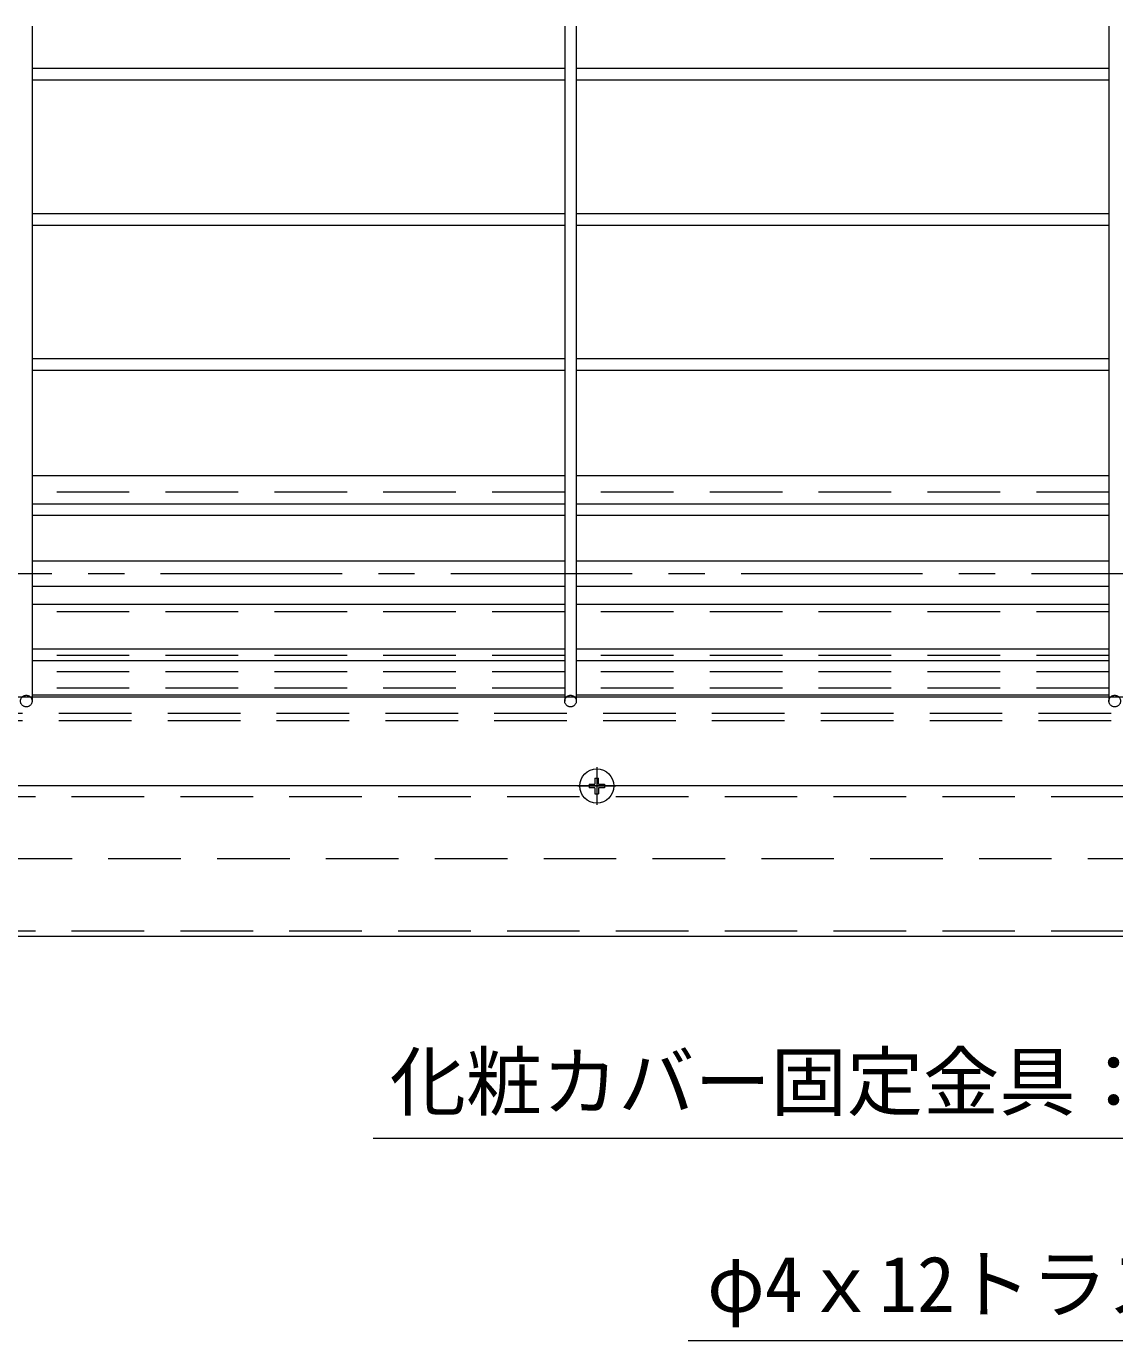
# Model space of a CAD drawing. Units: millimetres, scale not verified. Extents: x -10001 to 9999, y -6925 to 6925.
# Drawn here: x -1389 to 111, y 3617 to 5428 of the extents above; entities that cross this region are included whole.
import ezdxf
from ezdxf.enums import TextEntityAlignment as Align

# ---------------------------------------------------------------- set-up
doc = ezdxf.new("R2010")
doc.units = ezdxf.units.MM
doc.header["$LTSCALE"] = 50
doc.linetypes.add('CHAIN1', pattern=[8, 5, -1, 1, -1])
doc.linetypes.add('DASHED2', pattern=[3, 2, -1])
for name, color, linetype, lineweight in [('0-4_2-4', 2, 'DASHED2', 9), ('1-0_1-8', 4, 'Continuous', 9), ('1-1_2-3', 7, 'DASHED2', 9), ('1-2_2-8', 3, 'Continuous', 9), ('1-4_寸法', 3, 'DASHED2', 9), ('1-5_文字-1', 3, 'DASHED2', 9), ('1-6_2-6', 5, 'Continuous', 9), ('1-C_2-5', 6, 'Continuous', 9)]:
    doc.layers.add(name, color=color, linetype=linetype, lineweight=lineweight)
doc.styles.add('ＭＳ ゴシック', font='')
doc.styles.get('ＭＳ ゴシック').set_extended_font_data('MS Gothic')

msp = doc.modelspace()

# ---------------------------------------------------------------- linework, layer by layer
at = {"layer": '0-4_2-4', "linetype": 'Continuous'}
for p, q in [((-646.86, 4631.59), (-1380.86, 4631.59)), ((103.14, 4631.59), (-630.86, 4631.59)), ((-646.86, 4506.59), (-1380.86, 4506.59)), ((103.14, 4506.59), (-630.86, 4506.59))]:
    msp.add_line(p, q, dxfattribs=at)
at = {"layer": '0-4_2-4'}
for p, q in [((-646.86, 4621.59), (-1380.86, 4621.59)), ((103.14, 4621.59), (-630.86, 4621.59)), ((-646.86, 4516.59), (-1380.86, 4516.59)), ((103.14, 4516.59), (-630.86, 4516.59))]:
    msp.add_line(p, q, dxfattribs=at)
at = {"layer": '1-1_2-3', "linetype": 'Continuous'}
for p, q in [((-646.86, 4809.09), (-1380.86, 4809.09)), ((103.14, 4809.09), (-630.86, 4809.09)), ((-646.86, 4691.59), (-1380.86, 4691.59)), ((103.14, 4691.59), (-630.86, 4691.59)), ((-646.86, 4656.59), (-1380.86, 4656.59)), ((103.14, 4656.59), (-630.86, 4656.59))]:
    msp.add_line(p, q, dxfattribs=at)
at = {"layer": '1-1_2-3'}
for p, q in [((-646.86, 4786.59), (-1380.86, 4786.59)), ((103.14, 4786.59), (-630.86, 4786.59)), ((-646.86, 4561.59), (-1380.86, 4561.59)), ((103.14, 4561.59), (-630.86, 4561.59)), ((-646.86, 4539.09), (-1380.86, 4539.09)), ((103.14, 4539.09), (-630.86, 4539.09))]:
    msp.add_line(p, q, dxfattribs=at)
at = {"layer": '1-1_2-3', "color": 3, "linetype": 'CHAIN1'}
msp.add_line((5046.33, 4674.09), (-2631.05, 4674.09), dxfattribs=at)
at = {"layer": '1-2_2-8'}
for p, q in [((306.98, 3896.03), (-910.68, 3896.03)), ((698.65, 3617.19), (-476.67, 3617.19))]:
    msp.add_line(p, q, dxfattribs=at)
at = {"layer": '1-4_寸法', "linetype": 'CHAIN1'}
for p, q in [((-602.61, 4407.53), (-602.61, 4355.66)), ((-628.77, 4381.59), (-576.45, 4381.59))]:
    msp.add_line(p, q, dxfattribs=at)
at = {"layer": '1-4_寸法', "color": 2, "linetype": 'Continuous'}
for p, q in [((-613.36, 4384.09), (-613.36, 4379.09)), ((-613.36, 4384.09), (-605.11, 4384.09)), ((-605.11, 4392.34), (-600.11, 4392.34)), ((-605.11, 4392.34), (-605.11, 4384.09)), ((-600.11, 4384.09), (-600.11, 4392.34)), ((-605.11, 4379.09), (-613.36, 4379.09)), ((-605.11, 4379.09), (-605.11, 4370.84)), ((-605.11, 4370.84), (-600.11, 4370.84))]:
    msp.add_line(p, q, dxfattribs=at)
msp.add_lwpolyline([(-600.11, 4384.09), (-591.86, 4384.09), (-591.86, 4379.09), (-600.11, 4379.09), (-600.11, 4370.84)], dxfattribs=at)
msp.add_circle((-602.61, 4381.59), 23.5, dxfattribs=at)
at = {"layer": '1-5_文字-1'}
for p, q in [((4906.14, 4481.59), (-2378.86, 4481.59)), ((4906.14, 4471.59), (-2378.86, 4471.59)), ((-2325.82, 4281.59), (4853.11, 4281.59))]:
    msp.add_line(p, q, dxfattribs=at)
at = {"layer": '1-6_2-6'}
for p, q in [((4923.64, 4504.09), (-2068.86, 4504.09)), ((4923.64, 4381.59), (-2068.86, 4381.59)), ((4923.64, 4174.09), (-2068.86, 4174.09))]:
    msp.add_line(p, q, dxfattribs=at)
at = {"layer": '1-6_2-6', "linetype": 'DASHED2'}
for p, q in [((4923.64, 4366.59), (-2143.86, 4366.59)), ((4923.64, 4181.59), (-2143.86, 4181.59))]:
    msp.add_line(p, q, dxfattribs=at)
at = {"layer": '1-C_2-5'}
for p, q in [((-1380.86, 5428.45), (-1380.86, 4498.59)), ((-646.86, 5428.45), (-646.86, 4498.59)), ((-630.86, 5428.45), (-630.86, 4498.59)), ((103.14, 5428.45), (103.14, 4498.59)), ((-1380.86, 5370.59), (-646.86, 5370.59)), ((-630.86, 5370.59), (103.14, 5370.59)), ((-1380.86, 5354.59), (-646.86, 5354.59)), ((-630.86, 5354.59), (103.14, 5354.59)), ((-1380.86, 5170.59), (-646.86, 5170.59)), ((-630.86, 5170.59), (103.14, 5170.59)), ((-1380.86, 5154.59), (-646.86, 5154.59)), ((-630.86, 5154.59), (103.14, 5154.59)), ((-1380.86, 4970.59), (-646.86, 4970.59)), ((-630.86, 4970.59), (103.14, 4970.59)), ((-1380.86, 4954.59), (-646.86, 4954.59)), ((-630.86, 4954.59), (103.14, 4954.59)), ((-1380.86, 4770.59), (-646.86, 4770.59)), ((-630.86, 4770.59), (103.14, 4770.59)), ((-1380.86, 4754.59), (-646.86, 4754.59)), ((-630.86, 4754.59), (103.14, 4754.59)), ((-1380.86, 4570.59), (-646.86, 4570.59)), ((-630.86, 4570.59), (103.14, 4570.59)), ((-1380.86, 4554.59), (-646.86, 4554.59)), ((-630.86, 4554.59), (103.14, 4554.59))]:
    msp.add_line(p, q, dxfattribs=at)
at = {"layer": '1-C_2-5', "linetype": 'DASHED2'}
for centre in [(-1388.86, 4498.59), (-638.86, 4498.59), (111.14, 4498.59)]:
    msp.add_circle(centre, 8, dxfattribs=at)

# ---------------------------------------------------------------- texts
at = {"layer": '1-0_1-8', "style": 'ＭＳ ゴシック'}
for s, p in [('化粧カバー固定金具：Ｒ', (-887.96, 3912.5)), ('φ4ｘ12トラスタッピン', (-450.67, 3633.67))]:
    msp.add_text(s, height=76.98, dxfattribs=at).set_placement(p, align=Align.BOTTOM_LEFT)

doc.saveas('drawing.dxf')
